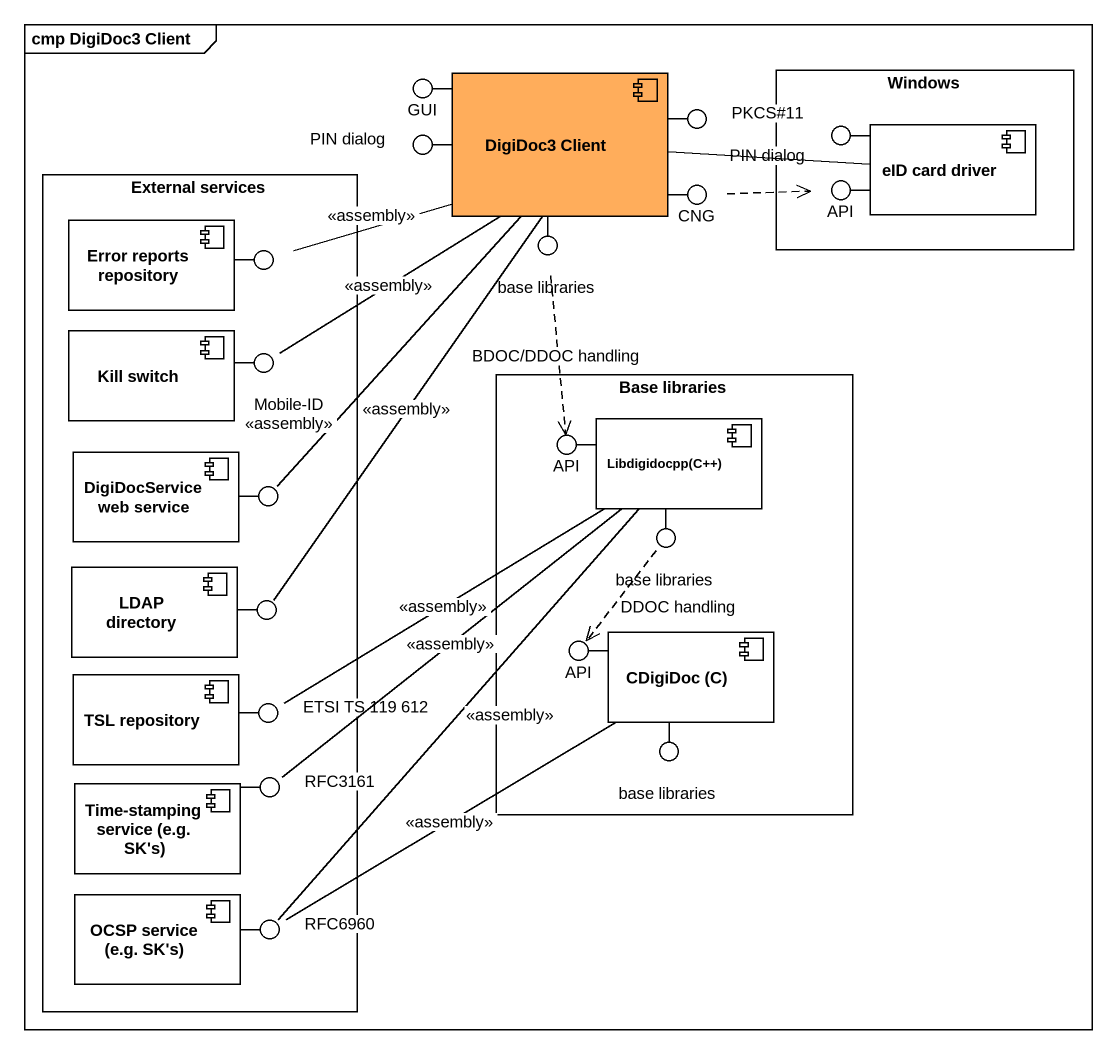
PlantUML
@startuml
mainframe cmp DigiDoc3 Client
() GUI
component "DigiDoc3 Client" as DigiDoc3_Client #FFAD5B
rectangle Windows {
  component "eID card driver" as eID_card_driver #FFFFFF
}
rectangle "External services" as External_services {
  component "Error reports repository" as Error_reports_repository #FFFFFF
  component "Kill switch" as Kill_switch #FFFFFF
  component "DigiDocService web service" as DigiDocService_web_service #FFFFFF
  component "LDAP directory" as LDAP_directory #FFFFFF
  component "TSL repository" as TSL_repository #FFFFFF
  component "Time-stamping service (e.g. SK's)" as Time_stamping_service_e_g #FFFFFF
  component "OCSP service (e.g. SK's)" as OCSP_service_e_g_SK_s #FFFFFF
}
() "PIN dialog" as PIN_dialog
() "PKCS#11" as PKCS_11
() "PIN dialog" as PIN_dialog_2
() "base libraries" as base_libraries
() CNG
() API
() " " as lollipop1
() " " as lollipop2
rectangle "Base libraries" as Base_libraries {
  component "Libdigidocpp(C++)" as Libdigidocpp_C #FFFFFF
  component "CDigiDoc (C)" as CDigiDoc_C #FFFFFF
}
() "API" as API_2
() " " as lollipop3
() "base libraries" as base_libraries_2
() " " as lollipop4
() "API" as API_3
() "ETSI TS 119 612" as ETSI_TS_119_612
() "base libraries" as base_libraries_3
() RFC3161
() RFC6960
DigiDoc3_Client -left- GUI
DigiDoc3_Client -left- PIN_dialog
DigiDoc3_Client -right- PKCS_11
eID_card_driver -left- PIN_dialog_2
DigiDoc3_Client -- base_libraries
DigiDoc3_Client -right- CNG
eID_card_driver -left- API
Error_reports_repository -right- lollipop1
Kill_switch -right- lollipop2
Libdigidocpp_C -left- API_2
DigiDocService_web_service -right- lollipop3
Libdigidocpp_C -- base_libraries_2
LDAP_directory -right- lollipop4
CDigiDoc_C -left- API_3
TSL_repository -right- ETSI_TS_119_612
CDigiDoc_C -- base_libraries_3
Time_stamping_service_e_g -right- RFC3161
OCSP_service_e_g_SK_s -right- RFC6960
DigiDoc3_Client -right- eID_card_driver
DigiDoc3_Client -left- lollipop1 : <<assembly>>
DigiDoc3_Client -- lollipop2 : <<assembly>>
DigiDoc3_Client -- lollipop3 : Mobile-ID\n<<assembly>>
DigiDoc3_Client -- lollipop4 : <<assembly>>
base_libraries ..> API_2 : BDOC/DDOC handling
CNG .right.> API
Libdigidocpp_C -- ETSI_TS_119_612 : <<assembly>>
Libdigidocpp_C -- RFC3161 : <<assembly>>
Libdigidocpp_C -- RFC6960 : <<assembly>>
base_libraries_2 ..> API_3 : DDOC handling
CDigiDoc_C -left- RFC6960 : <<assembly>>
@enduml
